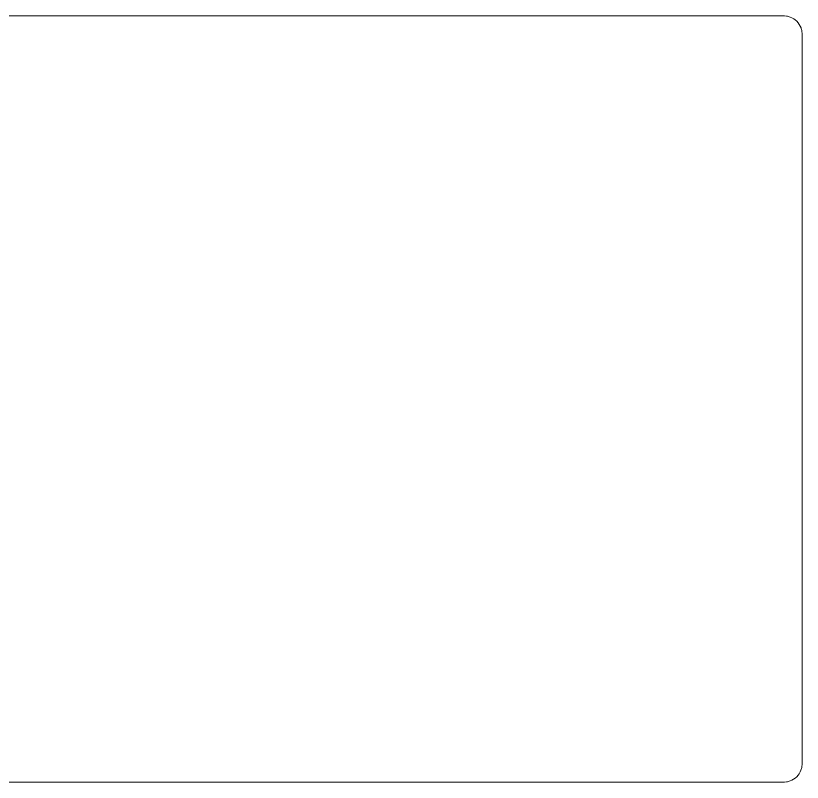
# Model space of a CAD drawing. Header units: inches. Extents: x -244 to 524, y 600 to 1121.
# Drawn here: x 277.8 to 327.65, y 1003.16 to 1051.75 of the extents above; entities that cross this region are included whole.
import ezdxf

# ---------------------------------------------------------------- set-up
doc = ezdxf.new("R2010")
doc.units = ezdxf.units.IN
doc.layers.add('1', color=7, linetype='Continuous', true_color=0xffffff)

msp = doc.modelspace()

# ---------------------------------------------------------------- linework, layer by layer
at = {"layer": '1', "color": 155, "linetype": 'Continuous', "lineweight": 18}
for p, q in [((326.451, 1051.751), (239.771, 1051.751)), ((327.646, 1004.355), (327.646, 1050.556)), ((246.061, 1003.161), (326.452, 1003.161))]:
    msp.add_line(p, q, dxfattribs=at)
for points in [[(327.646, 1050.556), (327.646, 1050.574), (327.641, 1050.68), (327.616, 1050.83), (327.595, 1050.908), (327.507, 1051.136), (327.414, 1051.281), (327.177, 1051.518), (327.033, 1051.611), (326.804, 1051.699), (326.726, 1051.72), (326.576, 1051.746), (326.469, 1051.75), (326.451, 1051.751)], [(326.452, 1003.161), (326.47, 1003.161), (326.575, 1003.165), (326.725, 1003.191), (326.803, 1003.212), (327.032, 1003.3), (327.176, 1003.393), (327.413, 1003.629), (327.506, 1003.774), (327.595, 1004.003), (327.616, 1004.081), (327.641, 1004.231), (327.646, 1004.337), (327.646, 1004.355)]]:
    msp.add_open_spline(points, degree=3, knots=[0, 0, 0, 0, 0.125, 0.125, 0.25, 0.25, 0.5, 0.5, 0.75, 0.75, 0.875, 0.875, 1, 1, 1, 1], dxfattribs=at)

doc.saveas('drawing.dxf')
